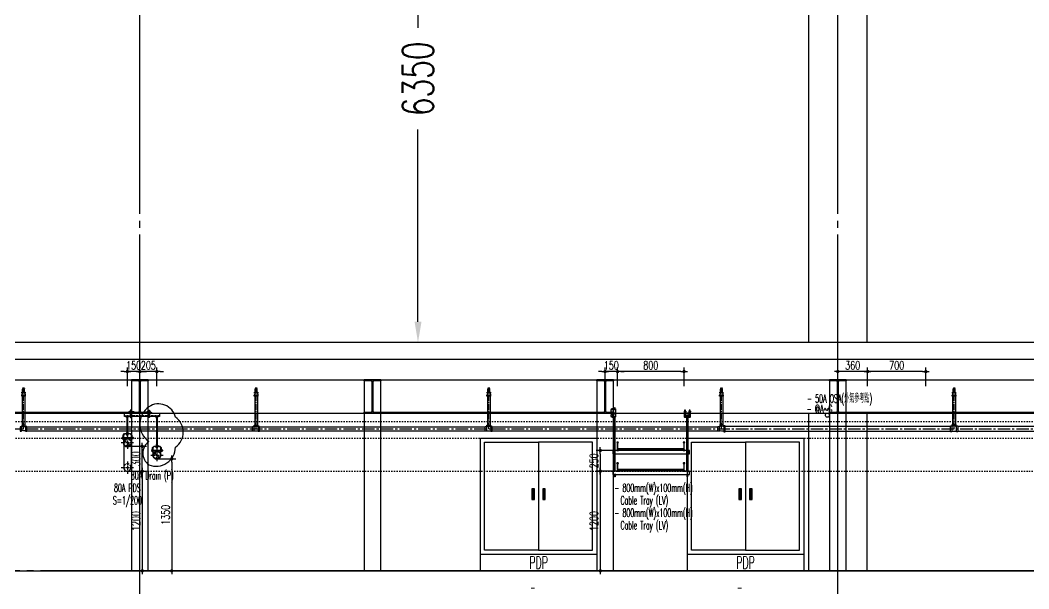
# Model space of a CAD drawing. Header units: millimetres. Extents: x -32710 to 654186, y -254124 to 420220.
# Drawn here: x 212560 to 224700, y 393734 to 400581 of the extents above; entities that cross this region are included whole.
import ezdxf
from ezdxf.enums import TextEntityAlignment as Align

# ---------------------------------------------------------------- set-up
doc = ezdxf.new("R2010")
doc.units = ezdxf.units.MM
doc.header["$LTSCALE"] = 1000
for name, pattern in [('CENTER2', [1.125, 0.75, -0.125, 0.125, -0.125]), ('DOT2', [3.175, 0, -3.175]), ('HIDDEN', [0.375, 0.25, -0.125]), ('HIDDEN2', [4.7625, 3.175, -1.5875]), ('TPH12-SEC-@E$0$CENTERK5', [6.916, 6.667, -0.083, 0.083, -0.083])]:
    doc.linetypes.add(name, pattern=pattern)
for name, color, linetype in [('0-LEVEL LINE', 4, 'DOT2'), ('DSMK', 10, 'Continuous'), ('e-eq-PDP', 10, 'Continuous'), ('E-POWER-CABL', 80, 'Continuous'), ('FS-EQ', 10, 'Continuous'), ('FS-LINE', 10, 'Continuous'), ('M-DIM', 1, 'Continuous'), ('M-PIPE', 3, 'Continuous'), ('M-TXT', 3, 'Continuous'), ('MD-20250414-01', 7, 'Continuous'), ('OSA外氣參考點配管(SUS304)', 7, 'Continuous'), ('S-BEAM', 252, 'Continuous'), ('SM-SEC-Cm$0$SUPPORT', 2, 'Continuous'), ('SUPPORT', 2, 'Continuous'), ('TPH12-SEC-@E$0$H-SIN', 252, 'TPH12-SEC-@E$0$CENTERK5'), ('TPH12-SEC-@E$0$KABE1', 252, 'Continuous'), ('TPH12-SEC-@E$0$STEEL2', 252, 'Continuous'), ('TPH12-SEC-@E$0$STEEL3', 252, 'Continuous')]:
    doc.layers.add(name, color=color, linetype=linetype)
doc.styles.add('aa-txt', font='simplex.shx', dxfattribs={"width": 0.7, "bigfont": 'chineset.shx'})
doc.styles.add('ROMAND', font='romand')
doc.dimstyles.new('50-DIM', dxfattribs={"dimscale": 50, "dimtxt": 2, "dimasz": 0.8, "dimexe": 1, "dimexo": 1, "dimgap": 0.5, "dimtad": 1, "dimdec": 0, "dimdsep": 46, "dimtxsty": 'aa-txt', "dimblk": 'DOT', "dimcen": 5, "dimclrd": 256, "dimclre": 256, "dimclrt": 256, "dimadec": 0, "dimazin": 0, "dimtfac": 1, "dimtdec": 0, "dimtix": 1, "dimtmove": 2, "dimatfit": 3, "dimldrblk": 'DOT', "dimfxl": 1, "dimtolj": 1, "dimtzin": 0, "dimarcsym": 0})
doc.dimstyles.new('adim-1500', dxfattribs={"dimscale": 1000, "dimtxt": 0.375, "dimasz": 0.25, "dimexe": 0.1, "dimexo": 0.5, "dimgap": 0.15, "dimtad": 0, "dimdec": 4, "dimtxsty": 'aa-txt', "dimcen": 3.75, "dimclrd": 3, "dimclre": 3, "dimclrt": 256, "dimadec": 0, "dimazin": 0, "dimtfac": 1, "dimtdec": 4, "dimtmove": 0, "dimatfit": 3, "dimfxl": 0.1, "dimarcsym": 0})

# ---------------------------------------------------------------- blocks, each defined once
blk = doc.blocks.new('TPH12-SEC-@E')
at = {"layer": 'TPH12-SEC-@E$0$H-SIN'}
for p, q in [((214000, 377500), (214000, 414000)), ((222400, 377500), (222400, 414000)), ((298929.6, 396700), (18729.6, 396700)), ((274800, 393950), (45200, 393950))]:
    blk.add_line(p, q, dxfattribs=at)
at = {"layer": 'TPH12-SEC-@E$0$KABE1'}
blk.add_line((47650, 393950), (272350, 393950), dxfattribs=at)
blk.add_lwpolyline([(199600, 396500), (260200, 396500), (260200, 396700), (199600, 396700), (199600, 396500)], dxfattribs=at)
at = {"layer": 'TPH12-SEC-@E$0$STEEL2'}
for points in [[(213900, 396250), (214100, 396250), (214100, 396237), (214017, 396237, 0.4142136), (214004, 396224), (214004, 395876, 0.4142136), (214017, 395863), (214100, 395863), (214100, 395850), (213900, 395850), (213900, 395863), (213983, 395863, 0.4142136), (213996, 395876), (213996, 396224, 0.4142136), (213983, 396237), (213900, 396237)], [(216700, 396250), (216900, 396250), (216900, 396237), (216817, 396237, 0.4142136), (216804, 396224), (216804, 395876, 0.4142136), (216817, 395863), (216900, 395863), (216900, 395850), (216700, 395850), (216700, 395863), (216783, 395863, 0.4142136), (216796, 395876), (216796, 396224, 0.4142136), (216783, 396237), (216700, 396237)], [(219500, 396250), (219700, 396250), (219700, 396237), (219617, 396237, 0.4142136), (219604, 396224), (219604, 395876, 0.4142136), (219617, 395863), (219700, 395863), (219700, 395850), (219500, 395850), (219500, 395863), (219583, 395863, 0.4142136), (219596, 395876), (219596, 396224, 0.4142136), (219583, 396237), (219500, 396237)], [(222300, 396250), (222500, 396250), (222500, 396237), (222417, 396237, 0.4142136), (222404, 396224), (222404, 395876, 0.4142136), (222417, 395863), (222500, 395863), (222500, 395850), (222300, 395850), (222300, 395863), (222383, 395863, 0.4142136), (222396, 395876), (222396, 396224, 0.4142136), (222383, 396237), (222300, 396237)]]:
    blk.add_lwpolyline(points, format="xyb", close=True, dxfattribs=at)
at = {"layer": 'TPH12-SEC-@E$0$STEEL3'}
for p, q in [((222050, 406150), (222050, 396700)), ((222750, 406150), (222750, 396700)), ((183400, 396500), (272340, 396500)), ((180210, 396250), (272340, 396250)), ((205600, 395850), (214000, 395850)), ((214000, 395850), (222400, 395850)), ((222050, 395850), (222050, 393950)), ((222400, 395850), (230800, 395850)), ((222750, 395850), (222750, 393950))]:
    blk.add_line(p, q, dxfattribs=at)
for points in [[(213900, 393950), (214100, 393950), (214100, 396250), (213900, 396250)], [(216700, 393950), (216900, 393950), (216900, 396250), (216700, 396250)], [(219500, 393950), (219700, 393950), (219700, 396250), (219500, 396250)], [(222300, 393950), (222500, 393950), (222500, 396250), (222300, 396250)]]:
    blk.add_lwpolyline(points, close=True, dxfattribs=at)
blk = doc.blocks.new('PDP-L20-f')
at = {"layer": 'e-eq-PDP'}
blk.add_line((0, 200), (1400, 200), dxfattribs=at)
for points in [[(0, 1600), (1400, 1600), (1400, 0), (0, 0)], [(650, 990), (620, 990), (620, 860), (650, 860)], [(625, 985), (625, 891), (645, 891), (645, 985)], [(780, 990), (750, 990), (750, 860), (780, 860)], [(755, 985), (755, 891), (775, 891), (775, 985)], [(625, 889), (625, 865), (645, 865), (645, 889)], [(755, 889), (755, 865), (775, 865), (775, 889)]]:
    blk.add_lwpolyline(points, close=True, dxfattribs=at)
blk.add_lwpolyline([(700, 250), (1350, 250), (1350, 1550), (700, 1550), (700, 250), (50, 250), (50, 1550), (700, 1550)], dxfattribs=at)
at = {"layer": 'e-eq-PDP', "style": 'aa-txt', "width": 0.55}
blk.add_text('PDP', height=150, dxfattribs=at).set_placement((700, 25), align=Align.CENTER)
blk = doc.blocks.new('DOT')
at = {"color": 0}
blk.add_line((-1, 0), (1, 0), dxfattribs=at)
at = {"color": 3, "const_width": 0.5}
blk.add_lwpolyline([(-0.25, 0, 1), (0.25, 0, 1)], format="xyb", close=True, dxfattribs=at)
blk = doc.blocks.new('*D27')
at = {"layer": 'DEFPOINTS', "color": 0, "transparency": 16777216}
for p in [(222760, 396350), (222760, 396125), (223460, 396125)]:
    blk.add_point(p, dxfattribs=at)
at = {"layer": 'M-DIM', "lineweight": -2, "transparency": 16777216}
for p, q in [((222760, 396175), (222760, 396400)), ((223460, 396175), (223460, 396400)), ((223420, 396350), (222800, 396350))]:
    blk.add_line(p, q, dxfattribs=at)
at = {"layer": 'M-DIM', "lineweight": -2, "transparency": 16777216, "xscale": 40, "yscale": 40, "zscale": 40, "rotation": 180}
blk.add_blockref('DOT', (222760, 396350), dxfattribs=at)
at = {"layer": 'M-DIM', "lineweight": -2, "transparency": 16777216, "xscale": 40, "yscale": 40, "zscale": 40}
blk.add_blockref('DOT', (223460, 396350), dxfattribs=at)
at = {"layer": 'M-DIM', "transparency": 16777216, "insert": (223110, 396425), "char_height": 100, "attachment_point": 5, "style": 'aa-txt'}
blk.add_mtext('\\A1;700', dxfattribs=at)
blk = doc.blocks.new('_Dot')
at = {"color": 0, "linetype": 'ByBlock', "lineweight": -2}
blk.add_line((-0.5, 0), (-1, 0), dxfattribs=at)
at = {"color": 0, "linetype": 'ByBlock', "const_width": 0.5}
blk.add_lwpolyline([(-0.25, 0, 1), (0.25, 0, 1)], format="xyb", close=True, dxfattribs=at)
blk = doc.blocks.new('*D28')
at = {"layer": 'DEFPOINTS', "color": 0, "transparency": 16777216}
for p in [(222400, 396350), (222400, 396125), (222760, 396125)]:
    blk.add_point(p, dxfattribs=at)
at = {"layer": 'M-DIM', "lineweight": -2, "transparency": 16777216}
for p, q in [((222400, 396175), (222400, 396400)), ((222760, 396175), (222760, 396400)), ((222720, 396350), (222440, 396350))]:
    blk.add_line(p, q, dxfattribs=at)
at = {"layer": 'M-DIM', "lineweight": -2, "transparency": 16777216, "xscale": 40, "yscale": 40, "zscale": 40, "rotation": 180}
blk.add_blockref('DOT', (222400, 396350), dxfattribs=at)
at = {"layer": 'M-DIM', "lineweight": -2, "transparency": 16777216, "xscale": 40, "yscale": 40, "zscale": 40}
blk.add_blockref('DOT', (222760, 396350), dxfattribs=at)
at = {"layer": 'M-DIM', "transparency": 16777216, "insert": (222580, 396425), "char_height": 100, "attachment_point": 5, "style": 'aa-txt'}
blk.add_mtext('\\A1;360', dxfattribs=at)
blk = doc.blocks.new('Nut-M12')
for p, q in [((-10, 3), (-13, 2)), ((-13, 2), (-13, 1)), ((-12, 2), (12, 2)), ((-12, 0), (12, 0)), ((-10, 11), (-10, 3)), ((8, 12), (-8, 12)), ((-5, 11), (-5, 3)), ((5, 3), (5, 11)), ((10, 11), (10, 3)), ((10, 3), (13, 2)), ((13, 2), (13, 1))]:
    blk.add_line(p, q)
for centre, radius, start, end in [((-12, 2), 0.6, 90, 180), ((-12, 1), 0.6, 180, 270), ((-8, 8), 4.03, 49.8296, 130.1704), ((-8, 6), 4.03, 229.8296, 310.1704), ((0, -3), 14.7, 69.2784, 110.7216), ((0, 17), 14.7, 249.2784, 290.7216), ((8, 8), 4.03, 49.8296, 130.1704), ((8, 6), 4.03, 229.8296, 310.1704), ((12, 2), 0.6, 0, 90), ((12, 1), 0.6, 270, 0)]:
    blk.add_arc(centre, radius, start, end)
blk = doc.blocks.new('*D43')
at = {"layer": 'DEFPOINTS', "color": 0, "transparency": 16777216}
for p in [(214159.5, 395300), (214104.5, 393950), (214384.5, 393950)]:
    blk.add_point(p, dxfattribs=at)
at = {"layer": 'M-DIM', "lineweight": -2, "transparency": 16777216}
for p, q in [((214209.5, 395300), (214434.5, 395300)), ((214384.5, 395260), (214384.5, 393990)), ((214154.5, 393950), (214434.5, 393950))]:
    blk.add_line(p, q, dxfattribs=at)
at = {"layer": 'M-DIM', "lineweight": -2, "transparency": 16777216, "xscale": 40, "yscale": 40, "zscale": 40}
for p, rotation in [((214384.5, 395300), 90), ((214384.5, 393950), 270)]:
    blk.add_blockref('DOT', p, dxfattribs=dict(at, rotation=rotation))
at = {"layer": 'M-DIM', "transparency": 16777216, "insert": (214309.5, 394625), "char_height": 100, "attachment_point": 5, "rotation": 90, "style": 'aa-txt'}
blk.add_mtext('\\A1;1350', dxfattribs=at)
blk = doc.blocks.new('Nut-M10')
for p, q in [((-9, 3), (-11, 2)), ((-11, 2), (-11, 1)), ((-10, 2), (10, 2)), ((-10, 0), (10, 0)), ((-9, 9), (-9, 3)), ((6, 10), (-6, 10)), ((-4, 9), (-4, 3)), ((4, 3), (4, 9)), ((9, 9), (9, 3)), ((9, 3), (11, 2)), ((11, 2), (11, 1))]:
    blk.add_line(p, q)
for centre, radius, start, end in [((-10, 2), 0.5, 90, 180), ((-10, 1), 0.5, 180, 270), ((-6, 7), 3.33, 49.441, 130.559), ((-6, 5), 3.33, 229.441, 310.559), ((0, -2), 12.1, 69.065, 110.935), ((0, 14), 12.1, 249.065, 290.935), ((6, 7), 3.33, 49.441, 130.559), ((6, 5), 3.33, 229.441, 310.559), ((10, 2), 0.5, 0, 90), ((10, 1), 0.5, 270, 0)]:
    blk.add_arc(centre, radius, start, end)
blk = doc.blocks.new('*D44')
at = {"layer": 'DEFPOINTS', "color": 0, "transparency": 16777216}
for p in [(213804.5, 395150), (213804.5, 393950), (214029.5, 393950)]:
    blk.add_point(p, dxfattribs=at)
at = {"layer": 'M-DIM', "lineweight": -2, "transparency": 16777216}
for p, q in [((213854.5, 395150), (214079.5, 395150)), ((214029.5, 395110), (214029.5, 393990)), ((213854.5, 393950), (214079.5, 393950))]:
    blk.add_line(p, q, dxfattribs=at)
at = {"layer": 'M-DIM', "lineweight": -2, "transparency": 16777216, "xscale": 40, "yscale": 40, "zscale": 40}
for p, rotation in [((214029.5, 395150), 90), ((214029.5, 393950), 270)]:
    blk.add_blockref('DOT', p, dxfattribs=dict(at, rotation=rotation))
at = {"layer": 'M-DIM', "transparency": 16777216, "insert": (213954.5, 394550), "char_height": 100, "attachment_point": 5, "rotation": 90, "style": 'aa-txt'}
blk.add_mtext('\\A1;1200', dxfattribs=at)
blk = doc.blocks.new('*D45')
at = {"layer": 'DEFPOINTS', "color": 0, "transparency": 16777216}
for p in [(213804.5, 395450), (214029.5, 395450), (213804.5, 395150)]:
    blk.add_point(p, dxfattribs=at)
at = {"layer": 'M-DIM', "lineweight": -2, "transparency": 16777216}
for p, q in [((213854.5, 395450), (214079.5, 395450)), ((214029.5, 395190), (214029.5, 395410)), ((213854.5, 395150), (214079.5, 395150))]:
    blk.add_line(p, q, dxfattribs=at)
at = {"layer": 'M-DIM', "lineweight": -2, "transparency": 16777216, "xscale": 40, "yscale": 40, "zscale": 40}
for p, rotation in [((214029.5, 395450), 90), ((214029.5, 395150), 270)]:
    blk.add_blockref('DOT', p, dxfattribs=dict(at, rotation=rotation))
at = {"layer": 'M-DIM', "transparency": 16777216, "insert": (213954.5, 395300), "char_height": 100, "attachment_point": 5, "rotation": 90, "style": 'aa-txt'}
blk.add_mtext('\\A1;300', dxfattribs=at)
blk = doc.blocks.new('*D46')
at = {"layer": 'DEFPOINTS', "color": 0, "transparency": 16777216}
for p in [(214000, 396350), (214000, 396125), (214205, 396125)]:
    blk.add_point(p, dxfattribs=at)
at = {"layer": 'M-DIM', "lineweight": -2, "transparency": 16777216}
for p, q in [((214000, 396175), (214000, 396400)), ((214205, 396175), (214205, 396400)), ((213960, 396350), (213920, 396350)), ((214205, 396350), (214000, 396350)), ((214245, 396350), (214285, 396350))]:
    blk.add_line(p, q, dxfattribs=at)
at = {"layer": 'M-DIM', "lineweight": -2, "transparency": 16777216, "xscale": 40, "yscale": 40, "zscale": 40}
blk.add_blockref('DOT', (214000, 396350), dxfattribs=at)
at = {"layer": 'M-DIM', "lineweight": -2, "transparency": 16777216, "xscale": 40, "yscale": 40, "zscale": 40, "rotation": 180}
blk.add_blockref('DOT', (214205, 396350), dxfattribs=at)
at = {"layer": 'M-DIM', "transparency": 16777216, "insert": (214102.5, 396425), "char_height": 100, "attachment_point": 5, "style": 'aa-txt'}
blk.add_mtext('\\A1;205', dxfattribs=at)
blk = doc.blocks.new('*D47')
at = {"layer": 'DEFPOINTS', "color": 0, "transparency": 16777216}
for p in [(213850, 396350), (213850, 396125), (214000, 396125)]:
    blk.add_point(p, dxfattribs=at)
at = {"layer": 'M-DIM', "lineweight": -2, "transparency": 16777216}
for p, q in [((213850, 396175), (213850, 396400)), ((214000, 396175), (214000, 396400)), ((213810, 396350), (213770, 396350)), ((214000, 396350), (213850, 396350)), ((214040, 396350), (214080, 396350))]:
    blk.add_line(p, q, dxfattribs=at)
at = {"layer": 'M-DIM', "lineweight": -2, "transparency": 16777216, "xscale": 40, "yscale": 40, "zscale": 40}
blk.add_blockref('DOT', (213850, 396350), dxfattribs=at)
at = {"layer": 'M-DIM', "lineweight": -2, "transparency": 16777216, "xscale": 40, "yscale": 40, "zscale": 40, "rotation": 180}
blk.add_blockref('DOT', (214000, 396350), dxfattribs=at)
at = {"layer": 'M-DIM', "transparency": 16777216, "insert": (213925, 396425), "char_height": 100, "attachment_point": 5, "style": 'aa-txt'}
blk.add_mtext('\\A1;150', dxfattribs=at)
blk = doc.blocks.new('SP-H-1')
at = {"layer": 'FS-EQ'}
for p, q in [((-1.9, 5.1), (1.9, 5.1)), ((-1.2, 9.7), (-1.2, 9.6)), ((-1.2, 9.7), (-1.1, 9.7)), ((-1.2, 9.6), (-1.1, 9.6)), ((-1.2, 8.3), (-0.4, 9.3)), ((-1.2, 5.5), (-1.2, 8.3)), ((-1, 6.2), (-1.2, 8.3)), ((-1.2, 5.5), (1.2, 5.5)), ((-1.1, 9.7), (-1.1, 9.6)), ((-1.1, 9.6), (-1.1, 9.6)), ((-1, 9.6), (-0.8, 9.6)), ((-1, 9.6), (-1, 9.5)), ((-1, 9.5), (-0.8, 9.5)), ((-1, 6.2), (1, 6.2)), ((-0.9, 8.1), (-0.9, 6.2)), ((-0.8, 9.7), (0.8, 9.7)), ((-0.8, 9.6), (-0.8, 9.5)), ((-0.3, 8.6), (-0.8, 7.9)), ((-0.6, 9.6), (-0.3, 9.6)), ((-0.6, 9.6), (-0.6, 9.5)), ((-0.6, 9.5), (-0.3, 9.5)), ((-0.6, 5.5), (-0.6, 6.4)), ((-0.6, 6.4), (0.6, 6.4)), ((-0.3, 9.6), (-0.3, 9.5)), ((-0.3, 8.6), (0.3, 8.6)), ((-0.3, 8.6), (0.3, 8.6)), ((-0.2, 8.2), (-0.2, 6.4)), ((-0.1, 9.6), (-0.1, 9.7)), ((-0.1, 9.6), (0.1, 9.6)), ((-0.1, 9.6), (-0.1, 9.5)), ((-0.1, 9.5), (0.1, 9.5)), ((0.1, 9.6), (0.1, 9.7)), ((0.1, 9.6), (0.1, 9.5)), ((0.3, 9.6), (0.3, 9.5)), ((0.6, 9.6), (0.3, 9.6)), ((0.6, 9.5), (0.3, 9.5)), ((0.3, 8.6), (0.8, 7.9)), ((0.3, 8.2), (0.3, 6.4)), ((1.2, 8.3), (0.4, 9.3)), ((0.6, 9.6), (0.6, 9.5)), ((0.6, 5.5), (0.6, 6.4)), ((1, 9.6), (0.8, 9.6)), ((0.8, 9.6), (0.8, 9.5)), ((1, 9.5), (0.8, 9.5)), ((0.9, 8.1), (0.9, 6.2)), ((1, 9.6), (1, 9.5)), ((1, 6.2), (1.2, 8.3)), ((1.1, 9.7), (1.1, 9.6)), ((1.2, 9.7), (1.1, 9.7)), ((1.1, 9.6), (1.1, 9.6)), ((1.2, 9.6), (1.1, 9.6)), ((1.2, 9.7), (1.2, 9.6)), ((1.2, 9.6), (1.2, 9.6)), ((1.2, 5.5), (1.2, 8.3))]:
    blk.add_line(p, q, dxfattribs=at)
for centre, radius, start, end in [((-1.1, 8.3), 0.139, 157.0298, 197.1193), ((-0.9, 8.8), 0.955, 84.0829, 107.6622), ((-0.7, 9), 0.681, 107.7143, 125.0736), ((-0.9, 9.1), 0.592, 87.634, 110.8646), ((-0.8, 9.3), 0.433, 91.8537, 123.1257), ((-1.2, 5.3), 0.303, 326.9119, 50.7686), ((-0.8, 9.4), 0.347, 78.6251, 99.8563), ((-0.5, 7.6), 0.388, 136.5249, 182.9908), ((-0.5, 9.4), 0.315, 104.4487, 153.9759), ((-0.6, 9.5), 0.226, 88.1263, 139.7268), ((-0.5, 9.5), 0.204, 100.0382, 141.9173), ((-0.6, 8.9), 0.784, 84.9677, 92.2638), ((2.3, 9.4), 2.72, 178.7323, 199.1653), ((-0.2, 9.5), 0.161, 53.7998, 110.9693), ((-0.2, 9.6), 0.123, 53.4161, 115.819), ((-0.3, 9.6), 0.0861, 105.0543, 169.5675), ((-0.1, 9.5), 0.262, 131.7568, 170.5499), ((0, 8.4), 0.184, 139.0501, 221.9684), ((0, 8.1), 0.254, 10.4828, 169.5172), ((0.2, 9.5), 0.161, 69.0307, 126.2002), ((0.2, 9.6), 0.123, 64.181, 126.5839), ((0, 8.4), 0.184, 318.6569, 40.9499), ((0.3, 9.6), 0.0861, 10.4325, 74.9457), ((0.1, 9.5), 0.262, 9.4501, 48.2432), ((-2.3, 9.4), 2.72, 340.8347, 1.2677), ((0.6, 8.9), 0.784, 87.7362, 95.0323), ((0.5, 9.5), 0.204, 38.0827, 79.9618), ((0.6, 9.5), 0.226, 40.2732, 91.8737), ((0.5, 9.4), 0.315, 26.0241, 75.5513), ((0.8, 9.3), 0.433, 56.8743, 88.1463), ((0.8, 9.4), 0.347, 80.1437, 101.3749), ((0.9, 8.8), 0.955, 72.3378, 95.9171), ((0.5, 7.6), 0.388, 357.0092, 43.4751), ((0.9, 9.1), 0.592, 69.1354, 92.366), ((0.7, 9), 0.681, 54.9264, 72.2857), ((1.3, 5.3), 0.371, 138.0713, 204.2482), ((1.1, 8.3), 0.139, 342.8807, 22.9702)]:
    blk.add_arc(centre, radius, start, end, dxfattribs=at)
at = {"layer": 'FS-LINE'}
for p, q in [((-2.2, 1.2), (-1.9, 1.5)), ((-2.2, 0), (-2.2, 1.2)), ((2.2, 0), (-2.2, 0)), ((-1.9, 3.8), (-1.9, 5.1)), ((-1.9, 5.1), (1.9, 5.1)), ((-1.9, 3.8), (-1.7, 3.6)), ((-1.7, 3.6), (-1.9, 1.5)), ((1.9, 3.8), (1.7, 3.6)), ((1.7, 3.6), (1.9, 1.5)), ((1.9, 5.1), (1.9, 3.8)), ((2.2, 1.2), (1.9, 1.5)), ((2.2, 1.2), (2.2, 0))]:
    blk.add_line(p, q, dxfattribs=at)
for points in [[(-1.9, 1.5), (1.9, 1.5)], [(1.7, 3.6), (-1.7, 3.6)]]:
    blk.add_lwpolyline(points, dxfattribs=at)
at = {"layer": 'FS-EQ', "style": 'ROMAND'}
blk.add_text('V27', height=0.35, rotation=180, dxfattribs=at).set_placement((0, 5.8), align=Align.MIDDLE)
blk = doc.blocks.new('FS-TR-40x32x25')
at = {"layer": 'FS-LINE'}
for p, q in [((-2.6, -2.2), (-2.2, -2.2)), ((-2.6, -7), (0, -7)), ((0, -7), (1.7, -6.7)), ((1.7, -1.7), (1.7, -1.6)), ((2.4, -6.7), (1.7, -6.7))]:
    blk.add_line(p, q, dxfattribs=at)
for points in [[(2.1, -1.6), (-2.2, -1.6), (-2.2, 0), (2.1, 0)], [(-2.6, -1.7), (-2.6, -7.5), (-4.2, -7.5), (-4.2, -1.7)], [(4, -2), (4, -7.2), (2.4, -7.2), (2.4, -2)]]:
    blk.add_lwpolyline(points, close=True, dxfattribs=at)
for centre, radius, start, end in [((-2.2, -1.6), 0.557, 270, 0), ((2.4, -1.7), 0.74, 180, 270)]:
    blk.add_arc(centre, radius, start, end, dxfattribs=at)
blk = doc.blocks.new('FS-Tee-40x40x25')
at = {"layer": 'FS-LINE'}
for p, q in [((-2.6, -2.2), (-2.2, -2.2)), ((-2.6, -7), (2.6, -7)), ((2.6, -2.2), (2.2, -2.2))]:
    blk.add_line(p, q, dxfattribs=at)
for points in [[(2.1, -1.6), (-2.2, -1.6), (-2.2, 0), (2.1, 0)], [(-2.6, -1.7), (-2.6, -7.5), (-4.2, -7.5), (-4.2, -1.7)], [(2.6, -1.7), (2.6, -7.5), (4.2, -7.5), (4.2, -1.7)]]:
    blk.add_lwpolyline(points, close=True, dxfattribs=at)
for centre, start, end in [((-2.2, -1.6), 270, 0), ((2.2, -1.6), 180, 270)]:
    blk.add_arc(centre, 0.557, start, end, dxfattribs=at)
blk = doc.blocks.new('FS-TR-50x40x25')
at = {"layer": 'FS-LINE'}
for p, q in [((-2.8, -2.1), (-2.2, -2.1)), ((-2.8, -8.1), (0, -8.1)), ((0, -8.1), (1.7, -7.5)), ((1.7, -1.6), (1.7, -1.8)), ((2.6, -7.5), (1.7, -7.5))]:
    blk.add_line(p, q, dxfattribs=at)
for points in [[(2.1, -1.6), (-2.2, -1.6), (-2.2, 0), (2.1, 0)], [(-2.8, -1.6), (-2.8, -8.6), (-4.4, -8.6), (-4.4, -1.6)], [(2.6, -2.2), (2.6, -8), (4.2, -8), (4.2, -2.2)]]:
    blk.add_lwpolyline(points, close=True, dxfattribs=at)
for centre, radius, start, end in [((-2.2, -1.6), 0.514, 270, 0), ((2.6, -1.8), 0.92, 180, 270)]:
    blk.add_arc(centre, radius, start, end, dxfattribs=at)
blk = doc.blocks.new('FS-Tee-50x50x25')
at = {"layer": 'FS-LINE'}
for p, q in [((-2.8, -2.1), (-2.2, -2.1)), ((-2.8, -8.1), (2.8, -8.1)), ((2.2, -2.1), (2.8, -2.1))]:
    blk.add_line(p, q, dxfattribs=at)
for points in [[(2.1, -1.6), (-2.2, -1.6), (-2.2, 0), (2.1, 0)], [(-2.8, -1.6), (-2.8, -8.6), (-4.4, -8.6), (-4.4, -1.6)], [(4.4, -1.6), (4.4, -8.6), (2.8, -8.6), (2.8, -1.6)]]:
    blk.add_lwpolyline(points, close=True, dxfattribs=at)
for centre, start, end in [((-2.2, -1.6), 270, 0), ((2.2, -1.6), 180, 270)]:
    blk.add_arc(centre, 0.514, start, end, dxfattribs=at)
blk = doc.blocks.new('*D85')
at = {"layer": 'DEFPOINTS', "color": 0, "transparency": 16777216}
for p in [(219750, 396350), (219750, 396125), (220550, 396125)]:
    blk.add_point(p, dxfattribs=at)
at = {"layer": 'M-DIM', "lineweight": -2, "transparency": 16777216}
for p, q in [((219750, 396175), (219750, 396400)), ((220550, 396175), (220550, 396400)), ((220510, 396350), (219790, 396350))]:
    blk.add_line(p, q, dxfattribs=at)
at = {"layer": 'M-DIM', "lineweight": -2, "transparency": 16777216, "xscale": 40, "yscale": 40, "zscale": 40, "rotation": 180}
blk.add_blockref('DOT', (219750, 396350), dxfattribs=at)
at = {"layer": 'M-DIM', "lineweight": -2, "transparency": 16777216, "xscale": 40, "yscale": 40, "zscale": 40}
blk.add_blockref('DOT', (220550, 396350), dxfattribs=at)
at = {"layer": 'M-DIM', "transparency": 16777216, "insert": (220150, 396425), "char_height": 100, "attachment_point": 5, "style": 'aa-txt'}
blk.add_mtext('\\A1;800', dxfattribs=at)
blk = doc.blocks.new('Nut-M8')
for p, q in [((-9, 2), (9, 2)), ((-8, 2), (-9, 2)), ((-9, 1), (-9, 0)), ((-9, 0), (9, 0)), ((-8, 7), (-8, 2)), ((6, 8), (-6, 8)), ((-4, 7), (-4, 2)), ((4, 2), (4, 7)), ((8, 7), (8, 2)), ((8, 2), (9, 2)), ((9, 1), (9, 0))]:
    blk.add_line(p, q)
for centre, radius, start, end in [((-9, 1), 0.4, 90, 180), ((-9, 0), 0.4, 180, 270), ((-6, 5), 3.03, 51.7868, 128.2132), ((-6, 5), 3.03, 231.7868, 308.2132), ((0, -3), 11.2, 70.3471, 109.6529), ((0, 13), 11.2, 250.3471, 289.6529), ((6, 5), 3.03, 51.7868, 128.2132), ((6, 5), 3.03, 231.7868, 308.2132), ((9, 1), 0.4, 0, 90), ((9, 0), 0.4, 270, 0)]:
    blk.add_arc(centre, radius, start, end)
blk = doc.blocks.new('HG-S-r')
blk.add_lwpolyline([(-0.5, 0.3), (0, 0.3), (0, -3.5), (-3.5, -3.5), (-3.5, -5.3), (2.5, -5.3), (2.5, 3), (-3.5, 3), (-3.5, 0.3), (-0.5, 0.3), (-0.5, 0), (-3.5, 0), (-3.5, 0.3)])
blk.add_lwpolyline([(0.9, 5), (0.8, 4.9), (0.8, 4), (1.7, 4), (1.7, 4.9), (1.6, 5)], close=True)
at = {"xscale": 0.1, "yscale": 0.1, "zscale": 0.1}
for name, p in [('Nut-M8', (-2.1, 3)), ('Nut-M10', (1.3, 3))]:
    blk.add_blockref(name, p, dxfattribs=at)
at = {"xscale": 0.1, "yscale": 0.1, "zscale": 0.1, "rotation": 180}
for name, p in [('Nut-M8', (-1.5, -5.3)), ('Nut-M10', (1.3, -5.3))]:
    blk.add_blockref(name, p, dxfattribs=at)
blk = doc.blocks.new('*D86')
at = {"layer": 'DEFPOINTS', "color": 0, "transparency": 16777216}
for p in [(219600, 396350), (219600, 396125), (219750, 396125)]:
    blk.add_point(p, dxfattribs=at)
at = {"layer": 'M-DIM', "lineweight": -2, "transparency": 16777216}
for p, q in [((219600, 396175), (219600, 396400)), ((219750, 396175), (219750, 396400)), ((219560, 396350), (219520, 396350)), ((219750, 396350), (219600, 396350)), ((219790, 396350), (219830, 396350))]:
    blk.add_line(p, q, dxfattribs=at)
at = {"layer": 'M-DIM', "lineweight": -2, "transparency": 16777216, "xscale": 40, "yscale": 40, "zscale": 40}
blk.add_blockref('DOT', (219600, 396350), dxfattribs=at)
at = {"layer": 'M-DIM', "lineweight": -2, "transparency": 16777216, "xscale": 40, "yscale": 40, "zscale": 40, "rotation": 180}
blk.add_blockref('DOT', (219750, 396350), dxfattribs=at)
at = {"layer": 'M-DIM', "transparency": 16777216, "insert": (219675, 396425), "char_height": 100, "attachment_point": 5, "style": 'aa-txt'}
blk.add_mtext('\\A1;150', dxfattribs=at)
blk = doc.blocks.new('*D88')
at = {"layer": 'DEFPOINTS', "color": 0, "transparency": 16777216}
for p in [(219767.5, 395150), (219542.5, 393950), (219767.5, 393950)]:
    blk.add_point(p, dxfattribs=at)
at = {"layer": 'M-DIM', "lineweight": -2, "transparency": 16777216}
for p, q in [((219717.5, 395150), (219492.5, 395150)), ((219542.5, 395110), (219542.5, 393990)), ((219717.5, 393950), (219492.5, 393950))]:
    blk.add_line(p, q, dxfattribs=at)
at = {"layer": 'M-DIM', "lineweight": -2, "transparency": 16777216, "xscale": 40, "yscale": 40, "zscale": 40}
for p, rotation in [((219542.5, 395150), 90), ((219542.5, 393950), 270)]:
    blk.add_blockref('DOT', p, dxfattribs=dict(at, rotation=rotation))
at = {"layer": 'M-DIM', "transparency": 16777216, "insert": (219467.5, 394550), "char_height": 100, "attachment_point": 5, "rotation": 90, "style": 'aa-txt'}
blk.add_mtext('\\A1;1200', dxfattribs=at)
blk = doc.blocks.new('*D87')
at = {"layer": 'DEFPOINTS', "color": 0, "transparency": 16777216}
for p in [(219767.5, 395400), (219542.5, 395150), (219767.5, 395150)]:
    blk.add_point(p, dxfattribs=at)
at = {"layer": 'M-DIM', "lineweight": -2, "transparency": 16777216}
for p, q in [((219717.5, 395400), (219492.5, 395400)), ((219542.5, 395360), (219542.5, 395190)), ((219717.5, 395150), (219492.5, 395150))]:
    blk.add_line(p, q, dxfattribs=at)
at = {"layer": 'M-DIM', "lineweight": -2, "transparency": 16777216, "xscale": 40, "yscale": 40, "zscale": 40}
for p, rotation in [((219542.5, 395400), 90), ((219542.5, 395150), 270)]:
    blk.add_blockref('DOT', p, dxfattribs=dict(at, rotation=rotation))
at = {"layer": 'M-DIM', "transparency": 16777216, "insert": (219467.5, 395275), "char_height": 100, "attachment_point": 5, "rotation": 90, "style": 'aa-txt'}
blk.add_mtext('\\A1;250', dxfattribs=at)
blk = doc.blocks.new('*D3667')
at = {"layer": 'DEFPOINTS', "color": 0}
for p in [(217348, 403050), (219172, 403050), (219172, 396700)]:
    blk.add_point(p, dxfattribs=at)
at = {"layer": 'DSMK', "color": 3, "lineweight": -2, "transparency": 16777216}
for p, q in [((218672, 403050), (217248, 403050)), ((217348, 402800), (217348, 400488)), ((217348, 396950), (217348, 399263)), ((218672, 396700), (217248, 396700))]:
    blk.add_line(p, q, dxfattribs=at)
at = {"layer": 'DSMK', "color": 3, "transparency": 16777216}
for points in [[(217307, 402800), (217390, 402800), (217348, 403050)], [(217307, 396950), (217390, 396950), (217348, 396700)]]:
    blk.add_solid(points, dxfattribs=at)
at = {"layer": 'DSMK', "transparency": 16777216, "insert": (217348, 399875), "char_height": 375, "attachment_point": 5, "rotation": 90, "style": 'aa-txt'}
blk.add_mtext('6350', dxfattribs=at)

msp = doc.modelspace()

# ---------------------------------------------------------------- hatches: boundary and pattern name
at = {"layer": 'M-PIPE'}
h = msp.add_hatch(dxfattribs=at)
h.set_pattern_fill('ANSI31', color=1, scale=15, style=0)
h.set_pattern_definition([(45, (177306.396, 331448.196), (-33.67596, 33.67596), [])])
edge = h.paths.add_edge_path()
edge.add_arc((213850, 395494.45), 44.45, 90, 270)
edge.add_arc((213850, 395472.225), 22.225, 270, 450)
edge.add_arc((213850, 395516.675), 22.225, 90, 270, ccw=False)
h = msp.add_hatch(dxfattribs=at)
h.set_pattern_fill('ANSI31', color=1, scale=15, style=0)
h.set_pattern_definition([(45, (177661.396, 331298.196), (-33.67596, 33.67596), [])])
edge = h.paths.add_edge_path()
edge.add_arc((214205, 395344.45), 44.45, 90, 270)
edge.add_arc((214205, 395322.225), 22.225, 270, 450)
edge.add_arc((214205, 395366.675), 22.225, 90, 270, ccw=False)

# ---------------------------------------------------------------- linework, layer by layer
at = {"layer": '0-LEVEL LINE', "ltscale": 0.01}
for p, q in [((205600, 395750), (272844.5, 395750)), ((205600, 395550), (273010, 395550)), ((205600, 395150), (272800, 395150))]:
    msp.add_line(p, q, dxfattribs=at)
at = {"layer": 'E-POWER-CABL'}
for points in [[(219751.2, 395418.4), (220548.8, 395418.4), (220548.8, 395403), (220540, 395403), (220540, 395400), (220560, 395400), (220560, 395403), (220551.2, 395403), (220551.2, 395497.6), (220556.6, 395497.6, -0.4142135624), (220557.6, 395496.6), (220557.6, 395495), (220560, 395495), (220560, 395496.6, 0.4142135624), (220556.6, 395500), (220543.4, 395500, 0.4142135624), (220540, 395496.6), (220540, 395495), (220542.4, 395495), (220542.4, 395496.6, -0.4142135624), (220543.4, 395497.6), (220548.8, 395497.6), (220548.8, 395425.4, -0.4142135624), (220543.8, 395420.4), (219756.2, 395420.4, -0.4142135624), (219751.2, 395425.4), (219751.2, 395497.6), (219756.6, 395497.6, -0.4142135624), (219757.6, 395496.6), (219757.6, 395495), (219760, 395495), (219760, 395496.6, 0.4142135624), (219756.6, 395500), (219743.4, 395500, 0.4142135624), (219740, 395496.6), (219740, 395495), (219742.4, 395495), (219742.4, 395496.6, -0.4142135624), (219743.4, 395497.6), (219748.8, 395497.6), (219748.8, 395403), (219740, 395403), (219740, 395400), (219760, 395400), (219760, 395403), (219751.2, 395403)], [(219751.2, 395168.4), (220548.8, 395168.4), (220548.8, 395153), (220540, 395153), (220540, 395150), (220560, 395150), (220560, 395153), (220551.2, 395153), (220551.2, 395247.6), (220556.6, 395247.6, -0.4142135624), (220557.6, 395246.6), (220557.6, 395245), (220560, 395245), (220560, 395246.6, 0.4142135624), (220556.6, 395250), (220543.4, 395250, 0.4142135624), (220540, 395246.6), (220540, 395245), (220542.4, 395245), (220542.4, 395246.6, -0.4142135624), (220543.4, 395247.6), (220548.8, 395247.6), (220548.8, 395175.4, -0.4142135624), (220543.8, 395170.4), (219756.2, 395170.4, -0.4142135624), (219751.2, 395175.4), (219751.2, 395247.6), (219756.6, 395247.6, -0.4142135624), (219757.6, 395246.6), (219757.6, 395245), (219760, 395245), (219760, 395246.6, 0.4142135624), (219756.6, 395250), (219743.4, 395250, 0.4142135624), (219740, 395246.6), (219740, 395245), (219742.4, 395245), (219742.4, 395246.6, -0.4142135624), (219743.4, 395247.6), (219748.8, 395247.6), (219748.8, 395153), (219740, 395153), (219740, 395150), (219760, 395150), (219760, 395153), (219751.2, 395153)]]:
    msp.add_lwpolyline(points, format="xyb", close=True, dxfattribs=at)
at = {"layer": 'FS-LINE', "color": 1, "linetype": 'CENTER2', "ltscale": 0.1}
for p, q in [((212600, 395660.1625), (212600, 396150)), ((215400, 395660.1625), (215400, 396150)), ((218200, 395660.1625), (218200, 396150)), ((221000, 395660.1625), (221000, 396150)), ((223800, 395660.1625), (223800, 396150))]:
    msp.add_line(p, q, dxfattribs=at)
at = {"layer": 'FS-LINE'}
for p, q in [((212583.2995, 396053), (212583.2995, 395705.8625)), ((212616.7005, 396053), (212616.7005, 395705.8625)), ((215383.2995, 396053), (215383.2995, 395705.8625)), ((215416.7005, 396053), (215416.7005, 395705.8625)), ((218183.2995, 396053), (218183.2995, 395705.8625)), ((218216.7005, 396053), (218216.7005, 395705.8625)), ((220983.2995, 396053), (220983.2995, 395711.4625)), ((221016.7005, 396053), (221016.7005, 395711.4625)), ((223783.2995, 396053), (223783.2995, 395711.4625)), ((223816.7005, 396053), (223816.7005, 395711.4625)), ((212641.9, 395684.2925), (215358.1, 395684.2925)), ((215441.9, 395684.2925), (218158.1, 395684.2925)), ((218241.9, 395684.2925), (220958.1, 395684.2925)), ((223756.1, 395690.325), (221043.9, 395690.325)), ((226556.1, 395690.325), (223843.9, 395690.325)), ((212641.9, 395636.0325), (215358.1, 395636.0325)), ((215441.9, 395636.0325), (218158.1, 395636.0325)), ((218241.9, 395636.0325), (220958.1, 395636.0325)), ((223756.1, 395630), (221043.9, 395630)), ((226556.1, 395630), (223843.9, 395630))]:
    msp.add_line(p, q, dxfattribs=at)
at = {"layer": 'FS-LINE', "color": 1, "linetype": 'CENTER2', "ltscale": 0.2}
msp.add_line((207000, 395660.1625), (230284, 395660.1625), dxfattribs=at)
at = {"layer": 'M-PIPE', "color": 1, "linetype": 'CENTER2', "ltscale": 0.05}
for p, q in [((213850, 395568.9), (213850, 395420)), ((213775.55, 395494.45), (213924.45, 395494.45)), ((214205, 395418.9), (214205, 395270)), ((214130.55, 395344.45), (214279.45, 395344.45)), ((213775.55, 395194.45), (213924.45, 395194.45)), ((213850, 395268.9), (213850, 395120))]:
    msp.add_line(p, q, dxfattribs=at)
at = {"layer": 'M-PIPE'}
for p, q in [((213805.55, 395494.45), (213805.55, 395194.45)), ((213894.45, 395494.45), (213894.45, 395194.45))]:
    msp.add_line(p, q, dxfattribs=at)
for points in [[(213850, 395538.9, 1), (213850, 395494.45, -1), (213850, 395450, -1)], [(214205, 395388.9, 1), (214205, 395344.45, -1), (214205, 395300, -1)]]:
    msp.add_lwpolyline(points, format="xyb", close=True, dxfattribs=at)
for centre, radius in [((213850, 395494.45), 48), ((213850, 395494.45), 44.45), ((214205, 395344.45), 48), ((214205, 395344.45), 44.45)]:
    msp.add_circle(centre, radius, dxfattribs=at)
at = {"layer": 'M-PIPE', "linetype": 'HIDDEN2', "ltscale": 0.01}
msp.add_arc((213850, 395194.45), 44.45, 0, 180, dxfattribs=at)
at = {"layer": 'M-PIPE'}
msp.add_arc((213850, 395194.45), 44.45, 180, 0, dxfattribs=at)
at = {"layer": 'MD-20250414-01'}
msp.add_lwpolyline([(214109.21206, 395225.95492, 0.52056705), (214429.56477, 395440.22545, 0.52056705), (214429.56477, 395800.1811, 0.52056705), (214109.21206, 395926.61131, 0.52056705), (214109.21206, 395507.0225, 0.52056705)], format="xyb", close=True, dxfattribs=at)
at = {"layer": 'OSA外氣參考點配管(SUS304)'}
msp.add_circle((222275.85272, 395825), 25, dxfattribs=at)
at = {"layer": 'S-BEAM'}
for p, q in [((211300, 395863), (213900, 395863)), ((216900, 395863), (219500, 395863)), ((222500, 395863), (225100, 395863))]:
    msp.add_line(p, q, dxfattribs=at)
at = {"layer": 'SM-SEC-Cm$0$SUPPORT'}
for points in [[(219712.7375, 395150), (219722.2625, 395150), (219722.2625, 395810), (219712.7375, 395810)], [(220585.2375, 395815.86875), (220594.7625, 395815.86875), (220594.7625, 395810.65455), (220585.2375, 395810.65455)], [(220585.2375, 395800.65455), (220594.7625, 395800.65455), (220594.7625, 395150), (220585.2375, 395150)], [(213805.55, 395545.475), (213805.55, 395555), (213894.45, 395555), (213894.45, 395545.475)], [(214160.55, 395395.475), (214160.55, 395405), (214249.45, 395405), (214249.45, 395395.475)]]:
    msp.add_lwpolyline(points, close=True, dxfattribs=at)
at = {"layer": 'SUPPORT', "linetype": 'HIDDEN', "ltscale": 0.1}
msp.add_line((214238.5, 395815.7), (213816.5, 395815.7), dxfattribs=at)
at = {"layer": 'SUPPORT', "linetype": 'CENTER2', "ltscale": 0.05}
for p, q in [((213850, 395615), (213850, 395796.7)), ((214205, 395465), (214205, 395796.7)), ((219717.5, 395150), (219717.5, 395810)), ((220590, 395815.86875), (220590, 395810.65455)), ((220590, 395800.65455), (220590, 395150)), ((213805.55, 395550.2375), (213894.45, 395550.2375)), ((214160.55, 395400.2375), (214249.45, 395400.2375))]:
    msp.add_line(p, q, dxfattribs=at)
at = {"layer": 'SUPPORT'}
for p, q in [((213881.1077, 395873.98039), (213881.1077, 395865.51962)), ((213899.29422, 395874.5), (213883.70577, 395874.5)), ((213899.29422, 395865), (213883.70577, 395865)), ((213886.42, 395884.71268), (213885.5, 395883.79268)), ((213885.5, 395883.79268), (213885.5, 395874.5)), ((213897.5, 395883.79268), (213885.5, 395883.79268)), ((213886.30385, 395865.51962), (213886.30385, 395873.98039)), ((213886.42, 395874.5), (213886.42, 395884.71268)), ((213896.58, 395884.71268), (213886.42, 395884.71268)), ((213886.42, 395865), (213886.42, 395868)), ((213896.58, 395874.5), (213896.58, 395884.71268)), ((213896.58, 395884.71268), (213897.5, 395883.79268)), ((213896.58, 395865), (213896.58, 395868)), ((213896.69615, 395865.51962), (213896.69615, 395873.98039)), ((213897.5, 395883.79268), (213897.5, 395874.5)), ((213901.8923, 395865.51962), (213901.8923, 395873.98039)), ((214098.1077, 395865.51962), (214098.1077, 395873.98039)), ((214100.70577, 395874.5), (214116.29422, 395874.5)), ((214100.70577, 395865), (214116.29422, 395865)), ((214103.42, 395884.71268), (214102.5, 395883.79268)), ((214102.5, 395883.79268), (214102.5, 395874.5)), ((214102.5, 395883.79268), (214114.5, 395883.79268)), ((214103.30385, 395865.51962), (214103.30385, 395873.98039)), ((214103.42, 395874.5), (214103.42, 395884.71268)), ((214103.42, 395884.71268), (214113.58, 395884.71268)), ((214103.42, 395865), (214103.42, 395868)), ((214113.58, 395874.5), (214113.58, 395884.71268)), ((214113.58, 395884.71268), (214114.5, 395883.79268)), ((214113.58, 395865), (214113.58, 395868)), ((214113.69615, 395865.51962), (214113.69615, 395873.98039)), ((214114.5, 395883.79268), (214114.5, 395874.5)), ((214118.8923, 395873.98039), (214118.8923, 395865.51962)), ((220586, 395356.725), (220586, 395348.725)), ((220594, 395348.725), (220594, 395356.725)), ((219713.5, 395098.725), (219713.5, 395106.725)), ((219721.5, 395106.725), (219721.5, 395098.725)), ((220586, 395106.725), (220586, 395098.725)), ((220594, 395098.725), (220594, 395106.725))]:
    msp.add_line(p, q, dxfattribs=at)
at = {"layer": 'SUPPORT', "ltscale": 0.1}
msp.add_lwpolyline([(214238.5, 395808.7), (213816.5, 395808.7), (213816.5, 395850), (214238.5, 395850)], close=True, dxfattribs=at)
at = {"layer": 'SUPPORT'}
for points in [[(213844, 395796.7), (213844, 395615), (213856, 395615), (213856, 395796.7)], [(214199, 395796.7), (214199, 395465), (214211, 395465), (214211, 395796.7)], [(219693, 395828), (219693, 395850), (219686, 395850), (219686, 395828)], [(220557.6625, 395885), (220556.6625, 395884), (220556.6625, 395875), (220569.3625, 395875), (220569.3625, 395884), (220568.3625, 395885)], [(220611.6375, 395885), (220610.6375, 395884), (220610.6375, 395875), (220623.3375, 395875), (220623.3375, 395884), (220622.3375, 395885)], [(213882.45, 395599), (213817.55, 395599), (213801.55, 395583), (213801.55, 395535.5), (213797.55, 395535.5), (213797.55, 395584.65685), (213815.89315, 395603), (213884.10685, 395603), (213902.45, 395584.65685), (213902.45, 395535.5), (213898.45, 395535.5), (213898.45, 395583)], [(213855, 395577), (213856, 395578), (213856, 395587), (213844, 395587), (213844, 395578), (213845, 395577)], [(213922.45, 395554), (213921.45, 395555), (213912.45, 395555), (213912.45, 395545.475), (213921.45, 395545.475), (213922.45, 395546.475)], [(214237.45, 395449), (214172.55, 395449), (214156.55, 395433), (214156.55, 395385.5), (214152.55, 395385.5), (214152.55, 395434.65685), (214170.89315, 395453), (214239.10685, 395453), (214257.45, 395434.65685), (214257.45, 395385.5), (214253.45, 395385.5), (214253.45, 395433)], [(214210, 395427), (214211, 395428), (214211, 395437), (214199, 395437), (214199, 395428), (214200, 395427)], [(214277.45, 395404), (214276.45, 395405), (214267.45, 395405), (214267.45, 395395.475), (214276.45, 395395.475), (214277.45, 395396.475)], [(220615, 395400), (219692.5, 395400), (219692.5, 395358.725), (220615, 395358.725)], [(220602, 395358.725), (220602, 395356.725), (220578, 395356.725), (220578, 395358.725)], [(220598, 395348.725), (220598, 395356.725), (220582, 395356.725), (220582, 395348.725)], [(220585.2375, 395348.725), (220585.2375, 395333.725), (220594.7625, 395333.725), (220594.7625, 395348.725)], [(220615, 395150), (219692.5, 395150), (219692.5, 395108.725), (220615, 395108.725)], [(219705.5, 395108.725), (219705.5, 395106.725), (219729.5, 395106.725), (219729.5, 395108.725)], [(219709.5, 395098.725), (219709.5, 395106.725), (219725.5, 395106.725), (219725.5, 395098.725)], [(219722.2625, 395098.725), (219722.2625, 395083.725), (219712.7375, 395083.725), (219712.7375, 395098.725)], [(220602, 395108.725), (220602, 395106.725), (220578, 395106.725), (220578, 395108.725)], [(220598, 395098.725), (220598, 395106.725), (220582, 395106.725), (220582, 395098.725)], [(220585.2375, 395098.725), (220585.2375, 395083.725), (220594.7625, 395083.725), (220594.7625, 395098.725)]]:
    msp.add_lwpolyline(points, close=True, dxfattribs=at)
for points in [[(213858.53721, 395851), (213870.53721, 395863), (213930.53721, 395863), (213930.53721, 395865), (213869.70879, 395865), (213857.123, 395852.41421), (213858.53721, 395851)], [(214141.46279, 395851), (214129.46279, 395863), (214069.46279, 395863), (214069.46279, 395865), (214130.29121, 395865), (214142.877, 395852.41421), (214141.46279, 395851)]]:
    msp.add_lwpolyline(points, dxfattribs=at)
for points in [[(213897.5, 395863), (213885.5, 395863), (213885.5, 395802.7, 1), (213897.5, 395802.7)], [(214102.5, 395863), (214114.5, 395863), (214114.5, 395802.7, -1), (214102.5, 395802.7)], [(220610.6375, 395808.725), (220610.6375, 395863), (220623.3375, 395863), (220623.3375, 395802.025, -0.4142135624), (220617.3375, 395796.025), (220562.6625, 395796.025, -0.4142135624), (220556.6625, 395802.025), (220556.6625, 395863), (220569.3625, 395863), (220569.3625, 395808.725)], [(220605.9705, 395847.333, -0.4142135624), (220607.9705, 395845.333), (220607.9705, 395813.392, -0.4142135624), (220605.9705, 395811.392), (220605.7795, 395811.392, -0.4142135624), (220603.7795, 395813.392), (220603.7795, 395814.86875, 0.4142135624), (220602.7795, 395815.86875), (220602.1125, 395815.86875, 0.4142135624), (220601.1125, 395814.86875), (220601.1125, 395813.392, 0.4142135624), (220605.7795, 395808.725), (220605.9705, 395808.725, 0.4142135624), (220610.6375, 395813.392), (220610.6375, 395845.333, 0.4142135624), (220605.9705, 395850), (220574.0295, 395850, 0.4142135624), (220569.3625, 395845.333), (220569.3625, 395813.392, 0.4142135624), (220574.0295, 395808.725), (220574.2205, 395808.725, 0.4142135624), (220578.8875, 395813.392), (220578.8875, 395814.86875, 0.4142135624), (220577.8875, 395815.86875), (220577.2205, 395815.86875, 0.4142135624), (220576.2205, 395814.86875), (220576.2205, 395813.392, -0.4142135624), (220574.2205, 395811.392), (220574.0295, 395811.392, -0.4142135624), (220572.0295, 395813.392), (220572.0295, 395845.333, -0.4142135624), (220574.0295, 395847.333)], [(213898.45, 395494.45), (213898.45, 395565.5), (213894.45, 395565.5), (213894.45, 395494.45, -1), (213805.55, 395494.45), (213805.55, 395565.5), (213801.55, 395565.5), (213801.55, 395494.45, 1)], [(214253.45, 395344.45), (214253.45, 395415.5), (214249.45, 395415.5), (214249.45, 395344.45, -1), (214160.55, 395344.45), (214160.55, 395415.5), (214156.55, 395415.5), (214156.55, 395344.45, 1)]]:
    msp.add_lwpolyline(points, format="xyb", close=True, dxfattribs=at)
at = {"layer": 'SUPPORT', "ltscale": 0.02}
for points in [[(220594, 395825.86875), (220594, 395817.86875), (220598, 395817.86875), (220598, 395825.86875), (220582, 395825.86875), (220582, 395817.86875), (220578, 395817.86875), (220578, 395815.86875), (220602, 395815.86875), (220602, 395817.86875), (220586, 395817.86875), (220586, 395825.86875), (220582, 395825.86875), (220582, 395817.86875), (220586, 395817.86875)], [(220594, 395800.65455), (220594, 395808.65455), (220598, 395808.65455), (220598, 395800.65455), (220582, 395800.65455), (220582, 395808.65455), (220578, 395808.65455), (220578, 395810.65455), (220602, 395810.65455), (220602, 395808.65455), (220586, 395808.65455), (220586, 395800.65455), (220582, 395800.65455), (220582, 395808.65455), (220586, 395808.65455)]]:
    msp.add_lwpolyline(points, dxfattribs=at)
at = {"layer": 'SUPPORT'}
for centre, radius, start, end in [((213883.70577, 395867.745), 6.755, 67.380134999, 112.619865001), ((213883.70577, 395871.755), 6.755, 247.380134999, 292.619865001), ((213891.5, 395848.25944), 26.24056, 78.578814, 101.421186), ((213891.5, 395891.24056), 26.24056, 258.578814, 281.421186), ((213899.29422, 395867.745), 6.755, 67.380134999, 112.619865001), ((213899.29422, 395871.755), 6.755, 247.380134999, 292.619865001), ((214100.70577, 395867.745), 6.755, 67.380134999, 112.619865001), ((214100.70577, 395871.755), 6.755, 247.380134999, 292.619865001), ((214108.5, 395848.25944), 26.24056, 78.578814, 101.421186), ((214108.5, 395891.24056), 26.24056, 258.578814, 281.421186), ((214116.29422, 395867.745), 6.755, 67.380134999, 112.619865001), ((214116.29422, 395871.755), 6.755, 247.380134999, 292.619865001)]:
    msp.add_arc(centre, radius, start, end, dxfattribs=at)

# ---------------------------------------------------------------- block references
msp.add_blockref('TPH12-SEC-@E', (0, 0))
at = {"layer": 'e-eq-PDP'}
for p in [(218100, 393950), (220590, 393950)]:
    msp.add_blockref('PDP-L20-f', p, dxfattribs=at)
at = {"layer": 'FS-LINE', "yscale": 10, "zscale": 10}
for name, p, xscale in [('SP-H-1', (212600, 396053), 10), ('SP-H-1', (215400, 396053), 10), ('SP-H-1', (218200, 396053), 10), ('SP-H-1', (221000, 396053), 10), ('SP-H-1', (223800, 396053), 10), ('FS-TR-40x32x25', (212600, 395705.8625), -10), ('FS-Tee-40x40x25', (215400, 395705.8625), 10), ('FS-Tee-40x40x25', (218200, 395705.8625), 10), ('FS-TR-50x40x25', (221000, 395711.4625), -10), ('FS-Tee-50x50x25', (223800, 395711.4625), 10)]:
    msp.add_blockref(name, p, dxfattribs=dict(at, xscale=xscale))
at = {"layer": 'SUPPORT', "xscale": 10, "yscale": 10, "zscale": 10}
msp.add_blockref('HG-S-r', (219705, 395863), dxfattribs=at)
at = {"layer": 'SUPPORT'}
for name, p, rotation in [('Nut-M12', (213850, 395808.7), 180), ('Nut-M12', (214205, 395808.7), 180), ('Nut-M10', (213797.55, 395550.2375), 89.99999999999999), ('Nut-M12', (213850, 395599), 180), ('Nut-M10', (213902.45, 395550.2375), 270), ('Nut-M10', (214152.55, 395400.2375), 89.99999999999999), ('Nut-M12', (214205, 395449), 180), ('Nut-M10', (214257.45, 395400.2375), 270)]:
    msp.add_blockref(name, p, dxfattribs=dict(at, rotation=rotation))
for p in [(220563.0125, 395863), (220616.9875, 395863), (213850, 395603), (214205, 395453)]:
    msp.add_blockref('Nut-M12', p, dxfattribs=at)

# ---------------------------------------------------------------- texts
at = {"layer": 'M-TXT', "style": 'aa-txt', "width": 0.45}
for s, p in [('- 50A OSA(外氣參考點)', (222029.93743, 396025.57713)), ('- @A~G', (222024.71111, 395900.75011)), ('- 800mm(W)x100mm(H)', (219710, 394950)), ('  Cable Tray (LV)', (219710, 394800)), ('- 800mm(W)x100mm(H)', (219710, 394650)), ('  Cable Tray (LV)', (219710, 394500)), ('-', (218700, 393750)), ('-', (221190, 393750))]:
    msp.add_text(s, height=100, dxfattribs=at).set_placement(p, align=Align.MIDDLE_LEFT)
for s, p in [('80A Drain (P)', (214150, 395100)), ('80A PDS', (213850, 394950)), ('S=1/200', (213850, 394800))]:
    msp.add_text(s, height=100, dxfattribs=at).set_placement(p, align=Align.MIDDLE_CENTER)

# ---------------------------------------------------------------- dimensions: what is measured, and where the dimension line sits
at = {"layer": 'DSMK', "color": 8}
dim = msp.add_linear_dim(base=(217348.20418, 403050), p1=(219171.78127, 396700), p2=(219171.78127, 403050), angle=90, dimstyle='adim-1500', dxfattribs=at)
dim.commit()
dim.dimension.update_dxf_attribs({"geometry": '*D3667', "text_midpoint": (217348.20418, 399875)})
at = {"layer": 'M-DIM'}
for base, p1, p2, picture, middle in [((213850, 396350), (214000, 396125), (213850, 396125), '*D47', (213925, 396425)), ((214000, 396350), (214205, 396125), (214000, 396125), '*D46', (214102.5, 396425)), ((219600, 396350), (219750, 396125), (219600, 396125), '*D86', (219675, 396425)), ((219750, 396350), (220550, 396125), (219750, 396125), '*D85', (220150, 396425)), ((222400, 396350), (222760, 396125), (222400, 396125), '*D28', (222580, 396425)), ((222760, 396350), (223460, 396125), (222760, 396125), '*D27', (223110, 396425))]:
    dim = msp.add_linear_dim(base=base, p1=p1, p2=p2, dimstyle='50-DIM', dxfattribs=at)
    dim.commit()
    dim.dimension.update_dxf_attribs({"geometry": picture, "text_midpoint": middle})
for base, p1, p2, angle, picture, middle in [((214029.5, 395450), (213804.5, 395150), (213804.5, 395450), 270, '*D45', (213954.5, 395300)), ((219542.5, 395150), (219767.5, 395400), (219767.5, 395150), 90, '*D87', (219467.5, 395275)), ((214384.5, 393950), (214159.5, 395300), (214104.5, 393950), 90, '*D43', (214309.5, 394625)), ((214029.5, 393950), (213804.5, 395150), (213804.5, 393950), 90, '*D44', (213954.5, 394550)), ((219542.5, 393950), (219767.5, 395150), (219767.5, 393950), 90, '*D88', (219467.5, 394550))]:
    dim = msp.add_linear_dim(base=base, p1=p1, p2=p2, angle=angle, dimstyle='50-DIM', dxfattribs=at)
    dim.commit()
    dim.dimension.update_dxf_attribs({"geometry": picture, "text_midpoint": middle})

doc.saveas('drawing.dxf')
